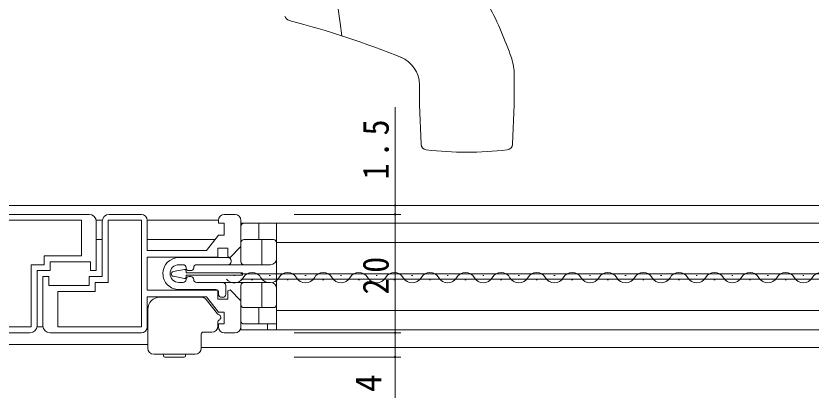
# Model space of a CAD drawing. Units: millimetres, scale not verified. Extents: x -594 to 539, y -420 to 386.
# Drawn here: x 112.6 to 248.1, y -195.5 to -131 of the extents above; entities that cross this region are included whole.
import ezdxf
from ezdxf.enums import TextEntityAlignment as Align

# ---------------------------------------------------------------- set-up
doc = ezdxf.new("R2010")
doc.units = ezdxf.units.MM
doc.header["$LTSCALE"] = 2
for name, color, linetype, lineweight in [('0-3_YKK_11', 7, 'Continuous', 9), ('0-4_YKK_12', 2, 'Continuous', 9), ('0-5_YKK_13', 4, 'Continuous', 9), ('0-6_YKK_D', 6, 'Continuous', 9)]:
    doc.layers.add(name, color=color, linetype=linetype, lineweight=lineweight)
doc.styles.add('ＭＳ ゴシック', font='')
doc.styles.get('ＭＳ ゴシック').set_extended_font_data('MS Gothic')

msp = doc.modelspace()

# ---------------------------------------------------------------- linework, layer by layer
at = {"layer": '0-3_YKK_11'}
for p, q in [((124.975, -164.465), (109.575, -164.465)), ((133.775, -164.465), (128.375, -164.465)), ((149.575, -164.465), (147.775, -164.465)), ((123.675, -165.465), (109.575, -165.465)), ((123.675, -171.465), (123.675, -165.465)), ((126.175, -173.965), (126.175, -165.665)), ((127.175, -165.665), (127.175, -174.965)), ((128.175, -165.465), (128.175, -175.965)), ((133.775, -165.465), (128.175, -165.465)), ((133.775, -183.465), (133.775, -165.465)), ((133.775, -183.465), (133.775, -165.465)), ((134.775, -170.565), (134.775, -165.465)), ((146.775, -165.465), (146.775, -165.965)), ((146.775, -165.965), (147.775, -165.965)), ((147.775, -165.965), (147.775, -167.965)), ((150.575, -169.889), (150.575, -165.465)), ((146.775, -167.965), (144.775, -170.565)), ((147.775, -167.965), (146.775, -167.965)), ((144.775, -170.565), (134.775, -170.565)), ((146.675, -170.165), (148.375, -170.165)), ((146.675, -171.665), (146.675, -170.165)), ((148.375, -170.165), (148.375, -171.565)), ((148.746, -171.719), (150.575, -169.889)), ((117.375, -171.465), (123.675, -171.465)), ((117.375, -172.965), (117.375, -171.465)), ((134.775, -171.665), (146.675, -171.665)), ((134.775, -177.265), (134.775, -171.665)), ((148.375, -171.565), (148.746, -171.719)), ((115.175, -172.965), (117.375, -172.965)), ((115.175, -183.465), (115.175, -172.965)), ((118.375, -172.465), (125.175, -172.465)), ((118.375, -173.965), (118.375, -172.465)), ((125.175, -172.465), (125.175, -173.965)), ((116.175, -173.965), (118.375, -173.965)), ((116.175, -183.265), (116.175, -173.965)), ((125.175, -173.965), (126.175, -173.965)), ((117.175, -174.965), (117.175, -183.265)), ((118.175, -174.965), (117.175, -174.965)), ((118.175, -176.465), (118.175, -174.965)), ((124.975, -174.965), (124.975, -176.465)), ((127.175, -174.965), (124.975, -174.965)), ((125.975, -175.965), (125.975, -177.465)), ((128.175, -175.965), (125.975, -175.965)), ((124.975, -176.465), (118.175, -176.465)), ((146.675, -177.265), (134.775, -177.265)), ((146.675, -178.765), (146.675, -177.265)), ((148.746, -177.211), (148.375, -177.364)), ((148.375, -177.364), (148.375, -178.765)), ((150.575, -179.041), (148.746, -177.211)), ((119.675, -177.465), (119.675, -183.465)), ((125.975, -177.465), (119.675, -177.465)), ((134.775, -178.365), (144.775, -178.365)), ((134.775, -183.465), (134.775, -178.365)), ((144.775, -178.365), (146.775, -180.965)), ((148.375, -178.765), (146.675, -178.765)), ((150.575, -183.465), (150.575, -179.041)), ((146.775, -180.965), (147.775, -180.965)), ((147.775, -180.965), (147.775, -182.965)), ((109.575, -183.465), (115.175, -183.465)), ((119.675, -183.465), (133.775, -183.465)), ((146.775, -182.965), (146.775, -183.465)), ((147.775, -182.965), (146.775, -182.965)), ((109.575, -184.465), (114.975, -184.465)), ((118.375, -184.465), (133.775, -184.465)), ((147.775, -184.465), (149.575, -184.465))]:
    msp.add_line(p, q, dxfattribs=at)
for centre, radius, start, end in [((124.975, -165.665), 1.2, 0, 89.99998), ((128.375, -165.665), 1.2, 90, 179.99998), ((133.775, -165.465), 1, 0, 89.99998), ((147.775, -165.465), 1, 90, 179.99998), ((149.575, -165.465), 1, 0, 89.99998), ((114.975, -183.265), 1.2, 270, 359.99998), ((118.375, -183.265), 1.2, 180, 269.99998), ((133.775, -183.465), 1, 270, 359.99998), ((147.775, -183.465), 1, 180, 269.99998), ((149.575, -183.465), 1, 270, 359.99998)]:
    msp.add_arc(centre, radius, start, end, dxfattribs=at)
at = {"layer": '0-4_YKK_12'}
for p, q in [((248.083, -162.965), (-6.417, -162.965)), ((127.192, -165.465), (126.158, -165.465)), ((146.775, -165.465), (134.775, -165.465)), ((248.083, -165.965), (150.575, -165.965)), ((127.175, -168.715), (126.175, -168.715)), ((146.198, -168.715), (134.775, -168.715)), ((248.083, -169.215), (156.575, -169.214)), ((248.083, -174.515), (150.575, -174.514)), ((149.561, -174.784), (149.361, -174.784)), ((248.083, -175.415), (150.575, -175.414)), ((152.561, -175.545), (152.361, -175.545)), ((155.561, -174.784), (155.361, -174.784)), ((158.561, -175.545), (158.361, -175.545)), ((161.561, -174.784), (161.361, -174.784)), ((164.561, -175.545), (164.361, -175.545)), ((167.561, -174.784), (167.361, -174.784)), ((170.561, -175.545), (170.361, -175.545)), ((173.561, -174.784), (173.361, -174.784)), ((176.561, -175.545), (176.361, -175.545)), ((179.561, -174.784), (179.361, -174.784)), ((182.561, -175.545), (182.361, -175.545)), ((185.561, -174.784), (185.361, -174.784)), ((188.561, -175.545), (188.361, -175.545)), ((191.561, -174.784), (191.361, -174.784)), ((194.561, -175.545), (194.361, -175.545)), ((197.561, -174.784), (197.361, -174.784)), ((200.561, -175.545), (200.361, -175.545)), ((203.561, -174.784), (203.361, -174.784)), ((206.561, -175.545), (206.361, -175.545)), ((209.561, -174.784), (209.361, -174.784)), ((212.561, -175.545), (212.361, -175.545)), ((215.561, -174.784), (215.361, -174.784)), ((218.561, -175.545), (218.361, -175.545)), ((221.561, -174.784), (221.361, -174.784)), ((224.561, -175.545), (224.361, -175.545)), ((227.561, -174.784), (227.361, -174.784)), ((230.561, -175.545), (230.361, -175.545)), ((233.561, -174.784), (233.361, -174.784)), ((236.561, -175.545), (236.361, -175.545)), ((239.561, -174.784), (239.361, -174.784)), ((242.561, -175.545), (242.361, -175.545)), ((245.561, -174.784), (245.361, -174.784)), ((248.083, -180.715), (156.575, -180.714)), ((117.192, -183.465), (116.159, -183.465)), ((248.083, -183.965), (150.575, -183.964)), ((134.873, -186.465), (108.477, -186.465)), ((248.083, -186.965), (143.873, -186.964))]:
    msp.add_line(p, q, dxfattribs=at)
for centre, start, end in [((152.461, -176.003), 29.20253, 150.79745), ((158.461, -176.003), 29.20253, 150.79745), ((164.461, -176.003), 29.20253, 150.79745), ((170.461, -176.003), 29.20253, 150.79745), ((176.461, -176.003), 29.20253, 150.79745), ((182.461, -176.003), 29.20253, 150.79745), ((188.461, -176.003), 29.20253, 150.79745), ((194.461, -176.003), 29.20253, 150.79745), ((200.461, -176.003), 29.20253, 150.79745), ((206.461, -176.003), 29.20253, 150.79745), ((212.461, -176.003), 29.20253, 150.79745), ((218.461, -176.003), 29.20253, 150.79745), ((224.461, -176.003), 29.20253, 150.79745), ((230.461, -176.003), 29.20253, 150.79745), ((236.461, -176.003), 29.20253, 150.79745), ((242.461, -176.003), 29.20253, 150.79745), ((248.461, -176.003), 102.70888, 150.79745), ((149.461, -174.326), 219.55106, 330.79745), ((155.461, -174.326), 209.20253, 330.79745), ((161.461, -174.326), 209.20253, 330.79745), ((167.461, -174.326), 209.20253, 330.79745), ((173.461, -174.326), 209.20253, 330.79745), ((179.461, -174.326), 209.20253, 330.79745), ((185.461, -174.326), 209.20253, 330.79745), ((191.461, -174.326), 209.20253, 330.79745), ((197.461, -174.326), 209.20253, 330.79745), ((203.461, -174.326), 209.20253, 330.79745), ((209.461, -174.326), 209.20253, 330.79745), ((215.461, -174.326), 209.20253, 330.79745), ((221.461, -174.326), 209.20253, 330.79745), ((227.461, -174.326), 209.20253, 330.79745), ((233.461, -174.326), 209.20253, 330.79745), ((239.461, -174.326), 209.20253, 330.79745), ((245.461, -174.326), 209.20253, 330.79745)]:
    msp.add_arc(centre, 1.718, start, end, dxfattribs=at)
at = {"layer": '0-5_YKK_13'}
for p, q in [((166.922, -129.353), (167.302, -132.159)), ((167.302, -132.159), (167.597, -134.301)), ((196.675, -145.965), (196.675, -140.934)), ((180.675, -145.965), (180.675, -142.561)), ((180.675, -145.965), (180.966, -152.622)), ((196.385, -152.622), (196.675, -145.965)), ((150.575, -166.465), (150.575, -165.965)), ((150.575, -172.465), (150.575, -166.465)), ((151.075, -165.965), (156.575, -165.965)), ((153.575, -168.715), (153.575, -165.965)), ((156.575, -165.965), (156.575, -183.965)), ((151.075, -168.715), (156.075, -168.715)), ((154.075, -168.715), (154.075, -172.965)), ((148.416, -171.765), (140.116, -171.765)), ((147.684, -171.765), (140.116, -171.765)), ((140.116, -172.965), (140.816, -172.965)), ((143.117, -172.965), (148.416, -172.965)), ((155.575, -172.965), (148.425, -172.965)), ((148.916, -172.465), (148.916, -172.265)), ((141.08, -173.785), (139.145, -174.138)), ((141.316, -174.332), (141.316, -173.982)), ((150.816, -174.332), (141.316, -174.332)), ((141.816, -173.965), (142.117, -173.965)), ((150.816, -174.732), (150.816, -174.332)), ((139.145, -174.925), (141.08, -175.278)), ((140.816, -175.965), (140.116, -175.965)), ((141.316, -175.082), (141.316, -174.732)), ((141.316, -174.732), (150.816, -174.732)), ((142.117, -174.965), (141.816, -174.965)), ((147.516, -175.965), (143.117, -175.965)), ((147.525, -175.965), (155.575, -175.965)), ((154.075, -180.215), (154.075, -175.965)), ((140.116, -177.165), (146.316, -177.165)), ((148.016, -177.965), (148.016, -176.465)), ((150.575, -176.465), (150.575, -182.465)), ((136.873, -178.47), (143.919, -178.47)), ((146.816, -177.665), (146.816, -177.965)), ((147.316, -178.465), (147.516, -178.465)), ((144.707, -178.854), (146.595, -181.271)), ((134.873, -182.336), (134.873, -180.47)), ((151.075, -180.215), (156.075, -180.215)), ((153.575, -182.965), (153.575, -180.215)), ((134.873, -183.486), (134.873, -182.336)), ((146.68, -182.548), (146.673, -182.612)), ((146.673, -182.612), (146.673, -183.37)), ((150.575, -183.965), (150.575, -182.465)), ((134.873, -187.07), (134.873, -183.486)), ((151.075, -182.965), (156.575, -182.965)), ((155.075, -182.965), (155.075, -183.965)), ((143.873, -184.67), (143.873, -187.07)), ((145.673, -184.37), (144.173, -184.37)), ((142.873, -188.07), (135.873, -188.07)), ((137.519, -188.27), (137.519, -188.37)), ((141.226, -188.37), (141.226, -188.27))]:
    msp.add_line(p, q, dxfattribs=at)
msp.add_lwpolyline([(141.027, -188.57), (139.373, -188.57), (137.719, -188.57)], dxfattribs=at)
for centre, radius, start, end in [((139.375, -157.308), 60, 18.72704, 27.86452), ((158.972, -130.749), 1, 192.40741, 255.5396), ((121.265, -276.965), 150, 67.82104, 75.5396), ((175.675, -142.561), 5, 0, 67.96075), ((187.675, -140.934), 9, 0, 18.72704), ((181.965, -152.579), 1, 182.5, 263.41335), ((195.385, -152.579), 1, 276.58664, 357.5), ((188.675, -94.465), 59.5, 263.41335, 276.58664), ((151.075, -166.465), 0.5, 90, 180), ((151.075, -169.215), 0.5, 90, 180), ((156.075, -169.215), 0.5, 0, 90), ((140.116, -174.465), 2.7, 90, 179.99998), ((148.416, -172.265), 0.5, 359.99998, 90), ((155.575, -171.965), 1, 270, 0), ((140.116, -174.465), 1.5, 90, 179.99998), ((140.816, -173.465), 0.5, 0, 90), ((143.117, -173.465), 0.5, 90, 180), ((148.416, -172.465), 0.5, 270, 359.99998), ((151.075, -172.465), 0.5, 180, 270), ((140.116, -174.465), 2.7, 179.99998, 270), ((140.116, -174.465), 1.5, 179.99998, 270), ((139.216, -174.532), 0.4, 100.34113, 259.65886), ((141.116, -173.982), 0.2, 0, 100.34113), ((141.816, -173.465), 0.5, 179.99998, 269.99998), ((142.117, -173.465), 0.5, 270, 0), ((140.816, -175.465), 0.5, 270, 0), ((141.116, -175.082), 0.2, 259.65886, 0), ((141.816, -175.465), 0.5, 90, 180), ((142.117, -175.465), 0.5, 0, 90), ((143.117, -175.465), 0.5, 180, 270), ((147.516, -176.465), 0.5, 0, 90), ((151.075, -176.465), 0.5, 90, 180), ((155.575, -176.965), 1, 0, 90), ((146.316, -177.665), 0.5, 359.99998, 89.99998), ((136.873, -180.47), 2, 90, 180), ((143.919, -179.47), 1, 37.99998, 90), ((147.316, -177.965), 0.5, 180, 270), ((147.516, -177.965), 0.5, 269.99998, 359.99998), ((151.075, -179.715), 0.5, 180, 270), ((156.075, -179.715), 0.5, 270, 0), ((146.832, -181.086), 0.3, 217.99998, 258.55444), ((146.673, -181.87), 0.5, 292.02431, 78.55444), ((146.973, -182.612), 0.3, 112.02431, 167.76654), ((151.075, -182.465), 0.5, 180, 270), ((145.673, -183.37), 1, 270, 0), ((144.173, -184.67), 0.3, 114.33977, 180), ((144.173, -184.67), 0.3, 90, 114.33977), ((135.873, -187.07), 1, 180, 270), ((137.319, -188.27), 0.2, 0, 90), ((141.427, -188.27), 0.2, 90, 180), ((142.873, -187.07), 1, 270, 0), ((137.719, -188.37), 0.2, 180, 270), ((141.027, -188.37), 0.2, 270, 0)]:
    msp.add_arc(centre, radius, start, end, dxfattribs=at)
at = {"layer": '0-6_YKK_D'}
for p, q in [((159.575, -162.965), (177.575, -162.965)), ((159.575, -164.465), (177.575, -164.465)), ((159.575, -164.465), (177.575, -164.465)), ((176.575, -164.465), (176.575, -166.165)), ((176.575, -164.465), (176.575, -184.465)), ((159.575, -184.465), (177.575, -184.465)), ((159.575, -184.465), (177.575, -184.465)), ((176.575, -184.465), (176.575, -188.57)), ((159.575, -188.57), (177.575, -188.57)), ((176.575, -188.57), (176.575, -195.47))]:
    msp.add_line(p, q, dxfattribs=at)
msp.add_lwpolyline([(176.575, -164.465), (176.575, -162.965), (176.575, -146.365)], dxfattribs=at)
for centre, start, end in [((176.575, -162.965), 90, 270), ((176.575, -162.965), 270, 90), ((176.575, -164.465), 90, 270), ((176.575, -164.465), 90, 270), ((176.575, -164.465), 270, 90), ((176.575, -164.465), 270, 90), ((176.575, -184.465), 90, 270), ((176.575, -184.465), 90, 270), ((176.575, -184.465), 270, 90), ((176.575, -184.465), 270, 90), ((176.575, -188.57), 90, 270), ((176.575, -188.57), 270, 90)]:
    msp.add_arc(centre, 0.106, start, end, dxfattribs=at)

# ---------------------------------------------------------------- texts
at = {"layer": '0-6_YKK_D', "color": 7, "style": 'ＭＳ ゴシック'}
msp.add_text('4', height=4.399, rotation=90, dxfattribs=at).set_placement((175.575, -194.47), align=Align.BOTTOM_LEFT)
at = {"layer": '0-6_YKK_D', "color": 7, "char_height": 4.399, "attachment_point": 7, "rotation": 90, "style": 'ＭＳ ゴシック'}
for s, insert in [('\\T1.38;\\W0.9;1.5', (175.575, -158.565)), ('\\T1.36;\\W0.9;20', (175.575, -177.985))]:
    msp.add_mtext(s, dxfattribs=dict(at, insert=insert))

doc.saveas('drawing.dxf')
